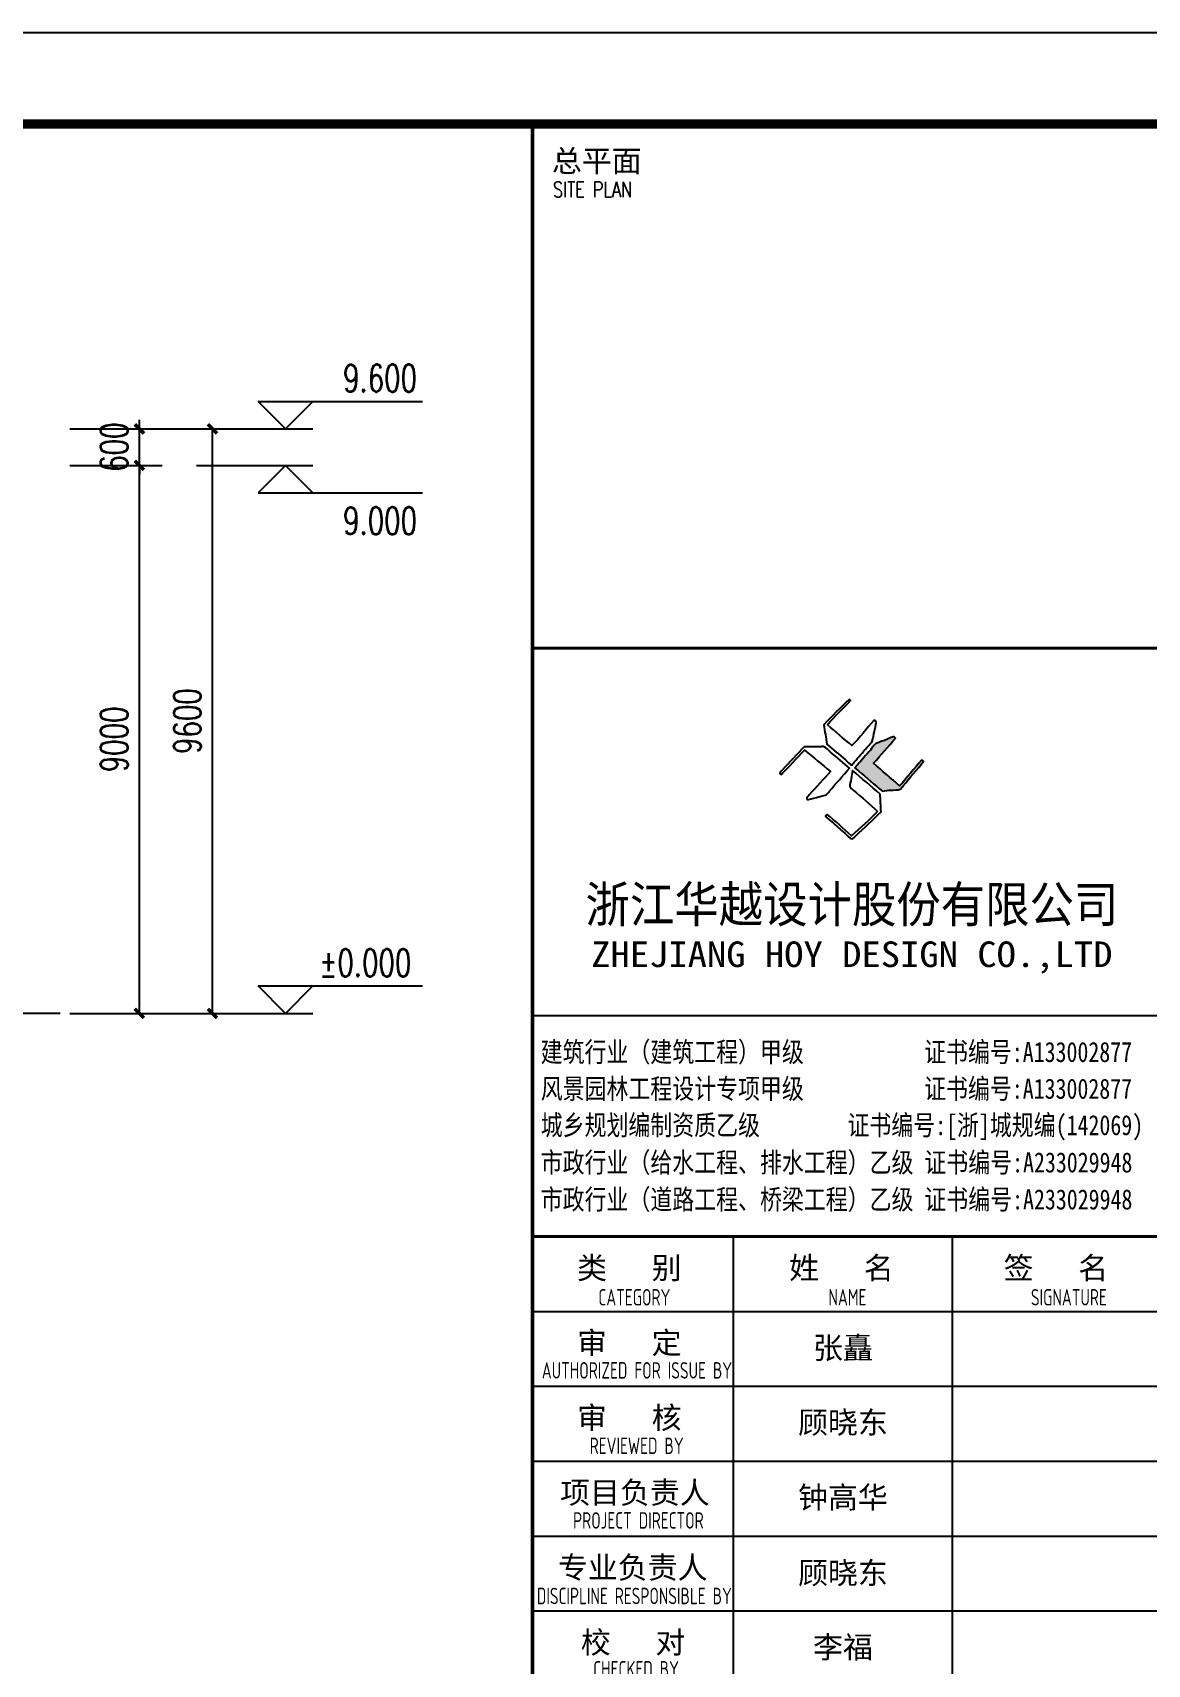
# Model space of a CAD drawing. Header units: millimetres. Extents: x 6950065 to 7140129, y 16284814 to 19754034.
# Drawn here: x 7024890 to 7043196, y 18187329 to 18214127 of the extents above; entities that cross this region are included whole.
import ezdxf
from ezdxf.enums import TextEntityAlignment as Align

# ---------------------------------------------------------------- set-up
doc = ezdxf.new("R2010")
doc.units = ezdxf.units.MM
doc.header["$LTSCALE"] = 1500
doc.header["$MEASUREMENT"] = 0
doc.layers.get('Defpoints').update_dxf_attribs({"color": 1})
for name, color, linetype in [('C型钢', 6, 'Continuous'), ('PUB_DIM', 161, 'Continuous'), ('PUB_TEXT', 7, 'Continuous'), ('PUB_TITLE', 4, 'Continuous'), ('TK', 4, 'Continuous')]:
    doc.layers.add(name, color=color, linetype=linetype)
doc.styles.add('-宋体', font='', dxfattribs={"width": 0.8})
doc.styles.add('_TCH_DIM', font='SIMPLEX', dxfattribs={"bigfont": 'GBCBIG'})
doc.styles.add('_TCH_DIM_T3', font='SIMPLEX', dxfattribs={"width": 0.705882, "bigfont": 'GBCBIG'})
doc.styles.add('HT', font='simhei.ttf', dxfattribs={"width": 0.7})
doc.styles.add('ROMANS', font='romans', dxfattribs={"width": 0.65, "height": 231.275})
doc.styles.add('TSSD_REIN', font='tssdeng.shx', dxfattribs={"width": 0.7, "bigfont": 'tssdchn.shx'})
doc.styles.add('图签宋体', font='', dxfattribs={"height": 300})
doc.styles.add('图签黑体', font='simhei.ttf', dxfattribs={"height": 550})
doc.styles.get('-宋体').set_extended_font_data('SimSun')
doc.styles.get('图签宋体').set_extended_font_data('NSimSun')
doc.dimstyles.new('_TCH_ARCH&&150', dxfattribs={"dimtxt": 446.25, "dimasz": 150, "dimexe": 375, "dimexo": 450, "dimgap": 189.375, "dimtad": 1, "dimdec": 0, "dimzin": 0, "dimdsep": 46, "dimtxsty": '_TCH_DIM_T3', "dimblk": 'ARCHTICK', "dimcen": 0.09, "dimclrt": 7, "dimazin": 2, "dimtfac": 1, "dimtdec": 0, "dimtix": 1, "dimtmove": 2, "dimatfit": 3, "dimfxl": 0, "dimtolj": 1, "dimtzin": 0, "dimarcsym": 0})

# ---------------------------------------------------------------- blocks, each defined once
blk = doc.blocks.new('A$C053D6479')
at = {"layer": 'PUB_TITLE'}
h = blk.add_hatch(color=256, dxfattribs=at)
h.dxf.hatch_style = 1
edge = h.paths.add_edge_path()
edge.add_spline(control_points=[(1026, 827), (1105, 920), (1188, 1008), (1266, 1102)], knot_values=[13, 13, 13, 13, 14, 14, 14, 14], degree=3, periodic=0)
edge.add_spline(control_points=[(1266, 1102), (1258, 1111), (1249, 1119), (1239, 1116)], knot_values=[12, 12, 12, 12, 13, 13, 13, 13], degree=3, periodic=0)
edge.add_spline(control_points=[(1239, 1116), (1210, 1107), (1179, 1092), (1144, 1077)], knot_values=[11, 11, 11, 11, 12, 12, 12, 12], degree=3, periodic=0)
edge.add_spline(control_points=[(1144, 1077), (1109, 1063), (1069, 1053), (1047, 1038)], knot_values=[10, 10, 10, 10, 11, 11, 11, 11], degree=3, periodic=0)
edge.add_spline(control_points=[(1047, 1038), (1028, 1026), (1007, 992), (991, 972)], knot_values=[9, 9, 9, 9, 10, 10, 10, 10], degree=3, periodic=0)
edge.add_spline(control_points=[(991, 972), (942, 913), (899, 868), (849, 810)], knot_values=[8, 8, 8, 8, 9, 9, 9, 9], degree=3, periodic=0)
edge.add_spline(control_points=[(849, 810), (842, 801), (822, 776), (822, 775)], knot_values=[7, 7, 7, 7, 8, 8, 8, 8], degree=3, periodic=0)
edge.add_spline(control_points=[(822, 775), (823, 771), (848, 752), (859, 744)], knot_values=[6, 6, 6, 6, 7, 7, 7, 7], degree=3, periodic=0)
edge.add_spline(control_points=[(859, 744), (949, 670), (1035, 592), (1122, 521)], knot_values=[5, 5, 5, 5, 6, 6, 6, 6], degree=3, periodic=0)
edge.add_spline(control_points=[(1122, 521), (1153, 527), (1185, 530), (1217, 533)], knot_values=[4, 4, 4, 4, 5, 5, 5, 5], degree=3, periodic=0)
edge.add_spline(control_points=[(1217, 533), (1246, 535), (1293, 532), (1316, 542)], knot_values=[3, 3, 3, 3, 4, 4, 4, 4], degree=3, periodic=0)
edge.add_spline(control_points=[(1316, 542), (1327, 547), (1338, 565), (1349, 579)], knot_values=[2, 2, 2, 2, 3, 3, 3, 3], degree=3, periodic=0)
edge.add_spline(control_points=[(1349, 579), (1423, 670), (1507, 759), (1572, 848)], knot_values=[1, 1, 1, 1, 2, 2, 2, 2], degree=3, periodic=0)
edge.add_spline(control_points=[(1572, 848), (1564, 852), (1561, 861), (1551, 862)], knot_values=[0, 0, 0, 0, 1, 1, 1, 1], degree=3, periodic=0)
edge.add_spline(control_points=[(1551, 862), (1469, 769), (1393, 671), (1310, 579)], knot_values=[15, 15, 15, 15, 16, 16, 16, 16], degree=3, periodic=0)
edge.add_spline(control_points=[(1310, 579), (1216, 662), (1118, 742), (1026, 827)], knot_values=[14, 14, 14, 14, 15, 15, 15, 15], degree=3, periodic=0)
at = {"layer": 'TK'}
for points, knots in [([(1031, 1298), (1066, 1286), (1054, 1262), (1045, 1224), (1036, 1188), (1031, 1158), (1024, 1121), (1020, 1104), (1017, 1085), (1012, 1071), (1004, 1052), (976, 1026), (956, 1003), (906, 946), (866, 899), (814, 839), (806, 829), (789, 806), (787, 806), (777, 804), (728, 856), (719, 864), (651, 922), (580, 978), (514, 1036), (509, 1106), (488, 1176), (479, 1247), (570, 1343), (663, 1436), (758, 1526), (764, 1523), (768, 1518), (774, 1515), (693, 1422), (599, 1343), (520, 1249), (607, 1171), (698, 1096), (789, 1021), (874, 1109), (950, 1206), (1031, 1298)], [0, 0, 0, 0, 1, 1, 1, 2, 2, 2, 3, 3, 3, 4, 4, 4, 5, 5, 5, 6, 6, 6, 7, 7, 7, 8, 8, 8, 9, 9, 9, 10, 10, 10, 11, 11, 11, 12, 12, 12, 13, 13, 13, 14, 14, 14, 14]), ([(1551, 862), (1561, 861), (1564, 852), (1572, 848), (1507, 759), (1423, 670), (1349, 579), (1338, 565), (1327, 547), (1316, 542), (1293, 532), (1246, 535), (1217, 533), (1185, 530), (1153, 527), (1122, 521), (1035, 592), (949, 670), (859, 744), (848, 752), (823, 771), (822, 775), (822, 776), (842, 801), (849, 810), (899, 868), (942, 913), (991, 972), (1007, 992), (1028, 1026), (1047, 1038), (1069, 1053), (1109, 1063), (1144, 1077), (1179, 1092), (1210, 1107), (1239, 1116), (1249, 1119), (1258, 1111), (1266, 1102), (1188, 1008), (1105, 920), (1026, 827), (1118, 742), (1216, 662), (1310, 579), (1393, 671), (1469, 769), (1551, 862)], [0, 0, 0, 0, 1, 1, 1, 2, 2, 2, 3, 3, 3, 4, 4, 4, 5, 5, 5, 6, 6, 6, 7, 7, 7, 8, 8, 8, 9, 9, 9, 10, 10, 10, 11, 11, 11, 12, 12, 12, 13, 13, 13, 14, 14, 14, 15, 15, 15, 16, 16, 16, 16]), ([(555, 949), (624, 891), (699, 833), (760, 773), (689, 691), (614, 604), (539, 517), (529, 505), (516, 487), (506, 482), (492, 475), (469, 472), (452, 467), (416, 456), (383, 448), (342, 438), (323, 433), (297, 422), (293, 440), (291, 452), (313, 470), (322, 480), (400, 566), (477, 652), (553, 736), (460, 815), (366, 894), (270, 970), (183, 883), (101, 791), (16, 703), (-18, 714), (9, 735), (28, 755), (103, 838), (192, 930), (266, 1005), (319, 1009), (387, 1005), (442, 1007), (456, 1008), (472, 1011), (485, 1007), (507, 1000), (534, 967), (555, 949)], [0, 0, 0, 0, 1, 1, 1, 2, 2, 2, 3, 3, 3, 4, 4, 4, 5, 5, 5, 6, 6, 6, 7, 7, 7, 8, 8, 8, 9, 9, 9, 10, 10, 10, 11, 11, 11, 12, 12, 12, 13, 13, 13, 14, 14, 14, 15, 15, 15, 15]), ([(1097, 490), (1100, 425), (1106, 361), (1107, 294), (1018, 207), (925, 121), (830, 33), (818, 21), (800, 0), (787, 0), (768, -1), (725, 49), (712, 60), (662, 103), (616, 143), (568, 186), (545, 207), (518, 224), (499, 250), (501, 259), (511, 261), (516, 267), (609, 192), (696, 111), (785, 33), (883, 118), (977, 208), (1070, 298), (992, 373), (892, 456), (803, 534), (791, 544), (768, 561), (766, 569), (761, 588), (776, 634), (780, 655), (785, 690), (788, 721), (795, 746), (897, 661), (998, 576), (1097, 490)], [0, 0, 0, 0, 1, 1, 1, 2, 2, 2, 3, 3, 3, 4, 4, 4, 5, 5, 5, 6, 6, 6, 7, 7, 7, 8, 8, 8, 9, 9, 9, 10, 10, 10, 11, 11, 11, 12, 12, 12, 13, 13, 13, 14, 14, 14, 14])]:
    blk.add_open_spline(points, degree=3, knots=knots, dxfattribs=at)
blk = doc.blocks.new('GeYuanFrame_60728603', base_point=(18.76, 4.34))
at = {"layer": 'PUB_TITLE'}
for points in [[(554.76, 235.14), (554.76, 292.54)], [(578.76, 235.14), (578.76, 292.54)]]:
    blk.add_lwpolyline(points, dxfattribs=at)
at = {"layer": 'TK'}
for p, q in [((43.76, 414.34), (602.76, 414.34)), ((532.76, 316.74), (602.76, 316.74)), ((532.76, 284.34), (602.76, 284.34)), ((532.76, 276.14), (602.76, 276.14)), ((532.76, 267.94), (602.76, 267.94)), ((532.76, 259.74), (602.76, 259.74)), ((532.76, 251.54), (602.76, 251.54))]:
    blk.add_line(p, q, dxfattribs=at)
for points in [[(18.76, 424.34), (612.76, 424.34), (612.76, 4.34), (18.76, 4.34), (18.76, 424.34)], [(532.76, 292.54), (602.76, 292.54)]]:
    blk.add_lwpolyline(points, dxfattribs=at)
at = {"layer": 'TK', "const_width": 1}
blk.add_lwpolyline([(602.76, 414.34), (43.76, 414.34), (43.76, 14.34), (602.76, 14.34)], close=True, dxfattribs=at)
at = {"layer": 'TK'}
for points, const_width in [([(532.76, 414.34), (532.76, 14.34)], 0.4), ([(532.76, 356.95), (602.76, 356.95)], 0.35), ([(532.76, 292.54), (602.76, 292.54)], 0.35), ([(532.76, 292.54), (602.76, 292.54)], 0.35)]:
    blk.add_lwpolyline(points, dxfattribs=dict(at, const_width=const_width))
at = {"layer": 'PUB_TITLE', "xscale": 0.01000000000021828, "yscale": 0.01000000000021828, "zscale": 0.01}
blk.add_blockref('A$C053D6479', (559.86, 336.08), dxfattribs=at)
at = {"layer": 'TK', "style": '图签宋体'}
for s, p in [('总平面', (534.9, 409.1)), ('类   别', (537.65, 287.9)), ('姓   名', (560.87, 287.9)), ('签   名', (584.35, 287.9)), ('审   定', (537.65, 279.7)), ('审   核', (537.65, 271.5)), ('项目负责人', (535.8, 263.3)), ('专业负责人', (535.56, 255.1)), ('校   对', (538.06, 246.9))]:
    blk.add_text(s, height=2.4, dxfattribs=at).set_placement(p)
at = {"layer": 'TK'}
for s, height, style, width, p in [('SITE PLAN', 1.697, 'ROMANS', 0.76, (535.02, 406.31)), ('建筑行业（建筑工程）甲级           证书编号:A133002877', 2.2, '-宋体', 0.8, (533.67, 311.64)), ('风景园林工程设计专项甲级           证书编号:A133002877', 2.2, '-宋体', 0.8, (533.67, 307.62)), ('城乡规划编制资质乙级        证书编号:[浙]城规编(142069)', 2.2, '-宋体', 0.8, (533.67, 303.63)), ('市政行业（给水工程、排水工程）乙级 证书编号:A233029948', 2.2, '-宋体', 0.8, (533.67, 299.55)), ('市政行业（道路工程、桥梁工程）乙级 证书编号:A233029948', 2.2, '-宋体', 0.8, (533.67, 295.5)), ('CATEGORY', 1.8, 'TSSD_REIN', 0.7, (539.99, 284.98)), ('NAME', 1.8, 'TSSD_REIN', 0.7, (565.18, 284.98)), ('SIGNATURE', 1.8, 'TSSD_REIN', 0.7, (587.34, 284.98)), ('AUTHORIZED FOR ISSUE BY', 1.8, 'TSSD_REIN', 0.7, (533.79, 276.98)), ('REVIEWED BY', 1.8, 'TSSD_REIN', 0.7, (539.03, 268.72)), ('PROJECT DIRECTOR', 1.8, 'TSSD_REIN', 0.7, (537.22, 260.55)), ('DISCIPLINE RESPONSIBLE BY', 1.8, 'TSSD_REIN', 0.7, (533.25, 252.28)), ('CHECKED BY', 1.8, 'TSSD_REIN', 0.7, (539.42, 244.25))]:
    blk.add_text(s, height=height, dxfattribs=dict(at, style=style, width=width)).set_placement(p)
for s, height, style, width, p in [('浙江华越设计股份有限公司', 3.96, 'HT', 0.9, (567.74, 328.97)), ('ZHEJIANG HOY DESIGN CO.,LTD', 2.8, '图签黑体', 1.11, (567.73, 323.1))]:
    blk.add_text(s, height=height, dxfattribs=dict(at, style=style, width=width)).set_placement(p, align=Align.MIDDLE)
at = {"layer": 'TK', "char_height": 2.4, "width": 24, "attachment_point": 5, "style": '图签宋体'}
for s, insert in [('张矗', (566.76, 280.21)), ('顾晓东', (566.76, 272.04)), ('钟高华', (566.76, 263.84)), ('顾晓东', (566.76, 255.57)), ('李福', (566.76, 247.44))]:
    blk.add_mtext(s, dxfattribs=dict(at, insert=insert))
blk = doc.blocks.new('_ArchTick')
at = {"color": 0, "linetype": 'ByBlock', "const_width": 0.4}
blk.add_lwpolyline([(-0.5, -0.5), (0.5, 0.5)], dxfattribs=at)
blk = doc.blocks.new('*D1578')
at = {"layer": 'Defpoints', "color": 0}
for p in [(7025048, 18207620), (7027843, 18207620), (7025048, 18198020)]:
    blk.add_point(p, dxfattribs=at)
at = {"layer": 'PUB_DIM', "color": 0, "lineweight": -2}
for p, q in [((7025498, 18207620), (7028218, 18207620)), ((7027843, 18198020), (7027843, 18207620)), ((7025498, 18198020), (7028218, 18198020))]:
    blk.add_line(p, q, dxfattribs=at)
at = {"layer": 'PUB_DIM', "color": 0, "lineweight": -2, "xscale": 150, "yscale": 150, "zscale": 150}
for p, rotation in [((7027843, 18207620), 90), ((7027843, 18198020), 270)]:
    blk.add_blockref('_ArchTick', p, dxfattribs=dict(at, rotation=rotation))
at = {"layer": 'PUB_DIM', "color": 7, "insert": (7027430, 18202820), "char_height": 446.2, "attachment_point": 5, "rotation": 90, "style": '_TCH_DIM_T3'}
blk.add_mtext('\\A1;9600', dxfattribs=at)
blk = doc.blocks.new('*D1579')
at = {"layer": 'Defpoints', "color": 0}
for p in [(7025048, 18207020), (7026643, 18207020), (7025048, 18198020)]:
    blk.add_point(p, dxfattribs=at)
at = {"layer": 'PUB_DIM', "color": 0, "lineweight": -2}
for p, q in [((7025498, 18207020), (7027018, 18207020)), ((7026643, 18198020), (7026643, 18207020)), ((7025498, 18198020), (7027018, 18198020))]:
    blk.add_line(p, q, dxfattribs=at)
at = {"layer": 'PUB_DIM', "color": 0, "lineweight": -2, "xscale": 150, "yscale": 150, "zscale": 150}
for p, rotation in [((7026643, 18207020), 90), ((7026643, 18198020), 270)]:
    blk.add_blockref('_ArchTick', p, dxfattribs=dict(at, rotation=rotation))
at = {"layer": 'PUB_DIM', "color": 7, "insert": (7026230, 18202520), "char_height": 446.2, "attachment_point": 5, "rotation": 90, "style": '_TCH_DIM_T3'}
blk.add_mtext('\\A1;9000', dxfattribs=at)
blk = doc.blocks.new('*D1580')
at = {"layer": 'Defpoints', "color": 0}
for p in [(7025048, 18207620), (7026643, 18207620), (7025048, 18207020)]:
    blk.add_point(p, dxfattribs=at)
at = {"layer": 'PUB_DIM', "color": 0, "lineweight": -2}
for p, q in [((7026643, 18207620), (7026643, 18207770)), ((7025498, 18207620), (7027018, 18207620)), ((7026643, 18207020), (7026643, 18207620)), ((7025498, 18207020), (7027018, 18207020)), ((7026643, 18207020), (7026643, 18206870))]:
    blk.add_line(p, q, dxfattribs=at)
at = {"layer": 'PUB_DIM', "color": 0, "lineweight": -2, "xscale": 150, "yscale": 150, "zscale": 150}
for p, rotation in [((7026643, 18207620), 270), ((7026643, 18207020), 90)]:
    blk.add_blockref('_ArchTick', p, dxfattribs=dict(at, rotation=rotation))
at = {"layer": 'PUB_DIM', "color": 7, "insert": (7026230, 18207320), "char_height": 446.2, "attachment_point": 5, "rotation": 90, "style": '_TCH_DIM_T3'}
blk.add_mtext('\\A1;600', dxfattribs=at)

msp = doc.modelspace()

# ---------------------------------------------------------------- linework, layer by layer
at = {"layer": 'Defpoints', "color": 6}
msp.add_line((7025340.3, 18198020.2), (6967296.8, 18198020.2), dxfattribs=at)
at = {"layer": 'PUB_DIM'}
for p, q in [((7029042.7, 18207620.2), (7028592.7, 18208070.2)), ((7028592.7, 18208070.2), (7031292.7, 18208070.2)), ((7029042.7, 18207620.2), (7029492.7, 18208070.2)), ((7027581.3, 18207620.2), (7029492.7, 18207620.2)), ((7027581.3, 18207020.2), (7029492.7, 18207020.2)), ((7029042.7, 18207020.2), (7028592.7, 18206570.2)), ((7029042.7, 18207020.2), (7029492.7, 18206570.2)), ((7028592.7, 18206570.2), (7031292.7, 18206570.2)), ((7029042.7, 18198020.2), (7028592.7, 18198470.2)), ((7028592.7, 18198470.2), (7031292.7, 18198470.2)), ((7029042.7, 18198020.2), (7029492.7, 18198470.2)), ((7027581.3, 18198020.2), (7029492.7, 18198020.2))]:
    msp.add_line(p, q, dxfattribs=at)

# ---------------------------------------------------------------- block references
at = {"layer": 'C型钢', "color": 3, "xscale": 150, "yscale": 150, "zscale": 150}
msp.add_blockref('GeYuanFrame_60728603', (6955997, 18151126.6), dxfattribs=at)

# ---------------------------------------------------------------- texts
at = {"layer": 'PUB_TEXT', "style": '_TCH_DIM', "width": 0.705882}
for s, p in [('9.600', (7029987.7, 18208227.7)), ('9.000', (7029987.7, 18205887.7)), ('%%P0.000', (7029597.7, 18198627.7))]:
    msp.add_text(s, height=446.25, dxfattribs=at).set_placement(p)

# ---------------------------------------------------------------- dimensions: what is measured, and where the dimension line sits
at = {"layer": 'PUB_DIM'}
for p1, p2, distance, picture, middle in [((7025047.5, 18207020.2), (7025047.5, 18207620.2), -1595.2, '*D1580', (7026230.2, 18207320.2)), ((7025047.5, 18198020.2), (7025047.5, 18207620.2), -2795.2, '*D1578', (7027430.2, 18202820.2)), ((7025047.5, 18198020.2), (7025047.5, 18207020.2), -1595.2, '*D1579', (7026230.2, 18202520.2))]:
    dim = msp.add_aligned_dim(p1=p1, p2=p2, distance=distance, dimstyle='_TCH_ARCH&&150', dxfattribs=at)
    dim.commit()
    dim.dimension.update_dxf_attribs({"geometry": picture, "text_midpoint": middle})

doc.saveas('drawing.dxf')
